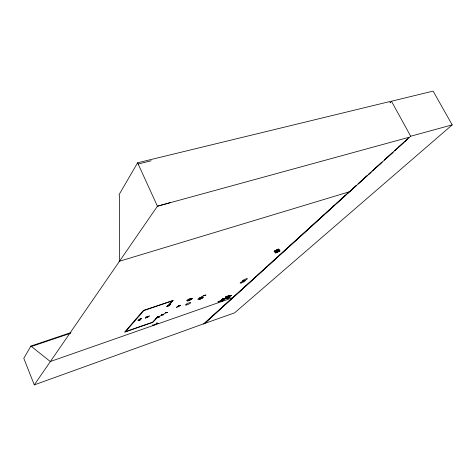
<?xml version="1.0" encoding="UTF-8"?>
<svg xmlns="http://www.w3.org/2000/svg" width="476" height="476" viewBox="0 0 476 476"><rect width="100%" height="100%" fill="white"/><g stroke="black" fill="none" stroke-linecap="round" stroke-linejoin="round"><path stroke-width="0.71" d="M218.799 301.451L223.97 300.16L218.924 301.35M221.37 299.6L228.587 298.154M222.946 298.684L222.465 299.005L229.777 297.274M222.911 300.856C225.493 299.826 209.958 303.95 223.214 300.648M230.402 295.959L225.338 297.137L230.378 295.965M230.961 295.59L231.294 295.37L226.13 296.625L231.009 295.483M228.938 297.815L221.4 299.582M276.306 250.168L276.919 250.941M276.848 250.894L276.401 250.209M277.074 251.197L277.675 251.959M70.989 332.569L30.916 346.064L23.8 358.303L34.278 384.894L204.18 323.609L348.979 191.911M390.701 102.804L389.987 101.513L137.612 162.786L119.018 194.749L119.535 195.898L119.625 261.199M221.518 299.624L229.039 297.857M225.356 297.137L230.527 295.87M230.021 297.238L222.661 298.88M202.502 297.161L199.819 297.637M202.365 297.28L199.64 297.714M34.278 384.894L157.419 206.209L170.444 202.603M179.113 305.419L178.262 306.717M178.893 306.003L179.303 305.842L178.833 306.068M201.521 297.03L200.188 298.5L201.3 297.125M201.318 297.072L200.39 298.464M145.882 317.129L148.03 317.141L146.037 317.034M157.324 316.945L159.341 316.968L157.479 316.849M159.133 317.046L157.532 316.873M161.584 314.684L163.595 314.701L161.376 314.82L163.542 314.66L163.167 314.862M163.375 314.791L161.412 314.767M125.361 331.891L144.18 310.197M152.76 325.013L153.76 325.501M153.926 325.376L152.814 325.031M152.171 322.561L156.741 317.635L157.52 317.367L152.939 322.294L124.563 332.171L143.341 310.483L173.359 300.332L168.278 305.8L167.475 306.074L172.55 300.606M389.886 102.798L391.445 101.227L433.106 91.106L452.2 124.879L234.591 312.857L204.18 323.609M201.134 297.411L204.436 295.37M179.279 305.336L178.095 306.788M168.73 305.568L168.95 305.568M203.591 324.073L232.669 297.696M118.994 261.389L349.443 191.768L356.018 185.807M358.208 183.819L366.978 175.864M370.816 172.383L368.62 174.371L371.298 171.901M372.458 170.89L377.938 165.922M379.033 164.928L381.776 162.441M384.513 159.954L392.736 152.499M394.925 150.511L396.02 149.518M397.668 148.024L403.148 143.056M405.338 141.069L406.98 139.575M256.112 276.604L233.05 297.56L50.295 361.54L30.916 346.064M257.207 275.604L266.542 267.119M268.738 265.126L277.52 257.141M279.168 255.642L287.95 247.663M289.598 246.163L298.934 237.679M300.029 236.679L309.364 228.2M310.459 227.201L324.186 214.724M325.286 213.73L334.616 205.245M336.812 203.246L345.6 195.267M347.795 193.268L348.89 192.268M349.443 191.768L356.548 185.313M358.184 183.825L367.472 175.382M372.94 170.414L382.228 161.971M384.412 159.984L393.158 152.034M394.794 150.547L396.984 148.56M398.073 147.566L407.908 138.629M204.269 323.799L410.687 136.231L452.2 124.879M178.191 306.318L178.494 306.252M201.312 298.583L200.051 298.25M157.621 317.474L157.413 317.563M162.28 314.898L158.466 316.873M162.673 314.642L166.576 312.607M200.711 297.863L200.307 298.012M277.853 251.887L277.169 251.251M205.775 295.096L203.02 295.602L205.918 295.031M153.379 325.203L157.342 323.299M147.078 317.058L147.471 316.855M166.719 306.544L170.813 304.444L166.784 306.52M145.472 318.099L149.351 315.963M145.358 318.093L149.28 315.999M169.123 305.776L167.255 305.675L169.081 305.765M180.392 305.235L176.584 307.329M176.489 307.335L180.475 305.271M167.451 312.601L165.66 312.536L167.641 312.536M201.824 297.262L197.855 299.309L201.818 297.238M199.289 299.612L203.306 297.613M274.182 251.138L278.633 248.996L274.206 251.179M274.825 251.994L279.257 249.864L274.854 252.036M279.983 250.87L275.58 252.976M157.925 323.418L156.753 323.097L158.115 323.359M201.158 298.66L199.831 298.363M50.295 361.54L50.777 361.373M125.599 331.611L152.433 322.282M143.907 310.519L172.247 300.927M31.118 346.576L70.49 333.301M408.836 137.332L157.419 206.209L137.612 162.786M138.171 164.006L151.172 160.799M222.923 298.702L230.081 297.078M226.332 296.423L231.294 295.37M165.678 312.482L167.475 312.601M156.771 323.043L157.943 323.418M155.723 318.503L159.567 316.486L155.658 318.498M203.228 297.571L199.265 299.582M275.622 253.042L279.995 250.894M391.445 101.227L410.687 136.231M138.016 320.717L140.23 319.943L139.533 320.045C143.002 318.634 136.779 320.717 139.075 320.211L138.016 320.717M138.891 319.717L141.11 318.944L140.414 319.045C143.895 317.635 137.653 319.711 139.95 319.212L138.891 319.717M279.358 249.995L274.944 252.149L279.341 249.977M243.664 280.929L243.658 280.917A2.82 0.53 -25.2 0 0 247.359 278.71A2.82 0.53 -25.2 0 0 243.367 280.066A2.82 0.53 -25.2 0 0 243.688 280.935L243.647 280.894M186.58 304.938A2.856 0.547 -24.4 0 0 190.727 302.73A2.856 0.547 -24.4 0 0 187.104 303.682A2.856 0.547 -24.4 0 0 186.58 304.938M187.984 300.778A2.916 0.571 -24.4 0 0 192.227 298.517A2.916 0.571 -24.4 0 0 188.526 299.475A2.916 0.571 -24.4 0 0 187.984 300.778A2.91 0.565 -24.4 0 0 192.221 298.523A2.91 0.565 -24.4 0 0 188.532 299.481A2.91 0.565 -24.4 0 0 187.99 300.784M241.582 282.887A2.802 0.524 -25.2 0 0 245.223 280.685A2.802 0.524 -25.2 0 0 241.249 282.036A2.802 0.524 -25.2 0 0 241.582 282.887"/></g></svg>
